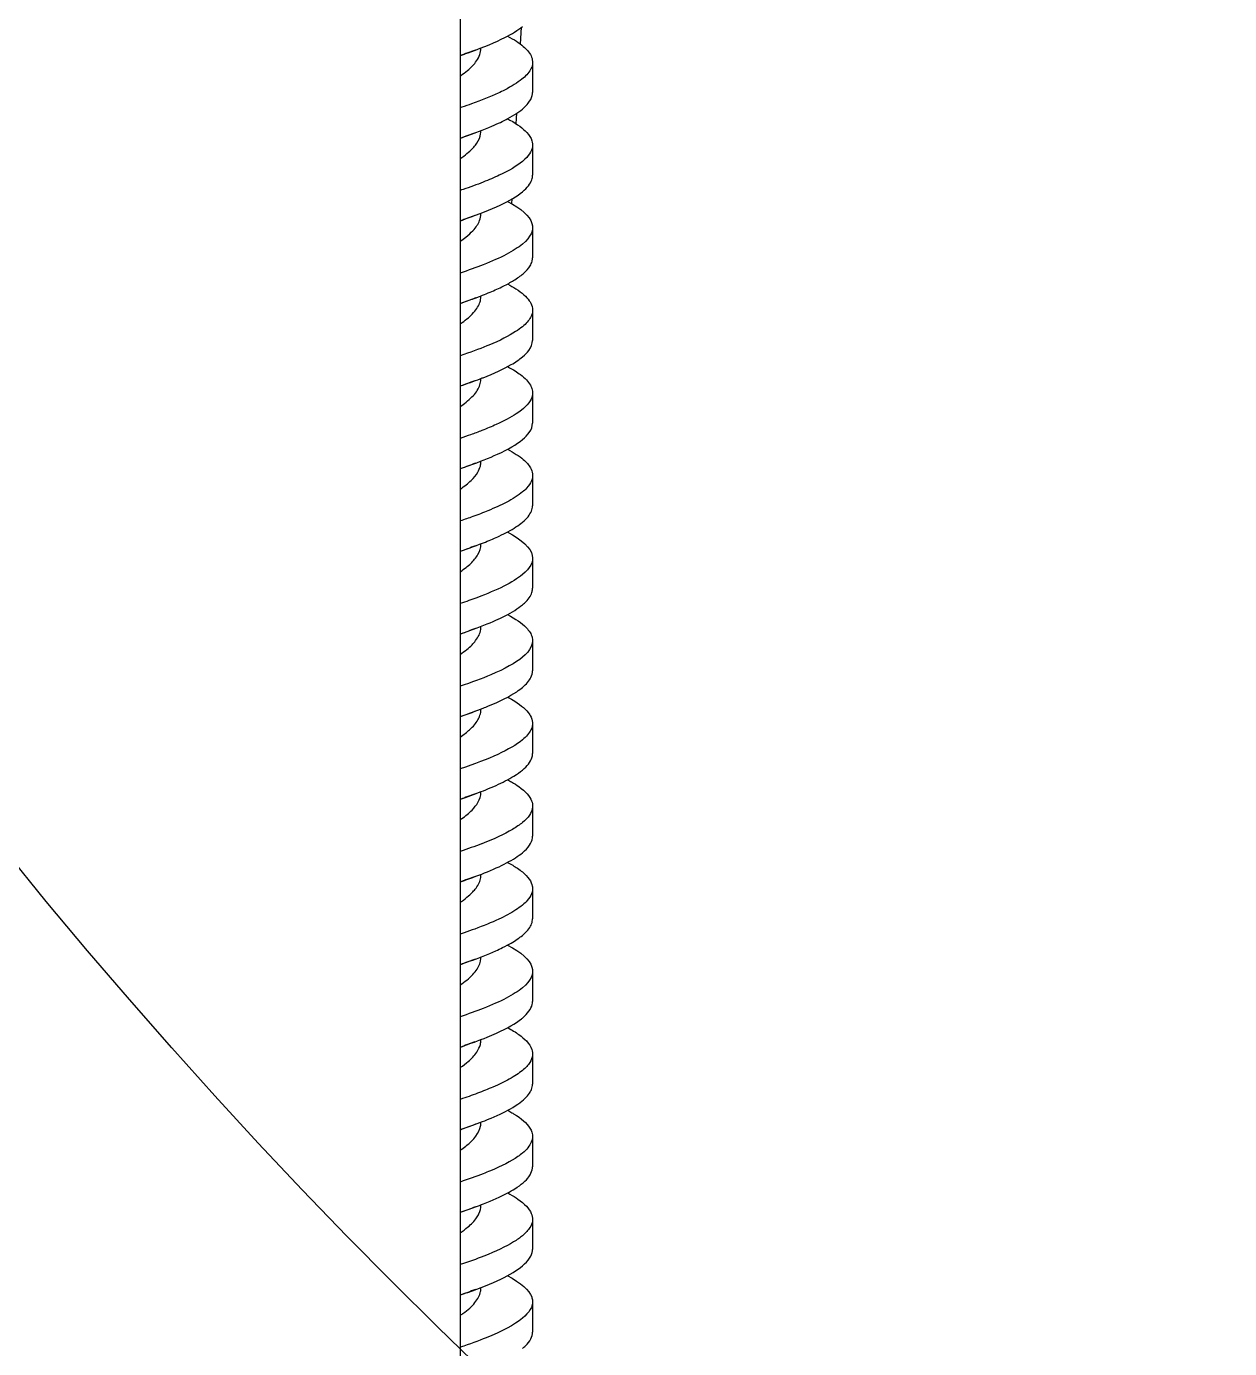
# Model space of a CAD drawing. Header units: millimetres. Extents: x 129 to 6329, y 33 to 3553.
# Drawn here: x 4556.4 to 4614.6, y 823.8 to 887.8 of the extents above; entities that cross this region are included whole.
import ezdxf

# ---------------------------------------------------------------- set-up
doc = ezdxf.new("R2010")
doc.units = ezdxf.units.MM
doc.layers.add('vistasIsometricas', color=255, linetype='Continuous')

msp = doc.modelspace()

# ---------------------------------------------------------------- linework, layer by layer
at = {"layer": 'vistasIsometricas', "extrusion": (0, 1, 0)}
for p, q in [((4577.379, 1055.264), (4577.379, 777.92)), ((4580.301, 886.976), (4580.347, 887.802)), ((4578.379, 886.773), (4578.379, 886.793)), ((4580.879, 886.103), (4580.879, 884.639)), ((4580.087, 883.127), (4580.115, 883.635)), ((4578.379, 882.773), (4578.379, 882.793)), ((4580.879, 882.103), (4580.879, 880.639)), ((4579.969, 881.005), (4579.969, 881.005)), ((4579.872, 879.26), (4579.885, 879.491)), ((4578.379, 878.773), (4578.379, 878.793)), ((4580.879, 878.104), (4580.879, 876.639)), ((4578.379, 874.773), (4578.379, 874.793)), ((4580.879, 874.103), (4580.879, 872.639)), ((4579.511, 872.751), (4579.511, 872.751)), ((4578.379, 870.773), (4578.379, 870.793)), ((4580.879, 870.103), (4580.879, 868.639)), ((4578.379, 866.773), (4578.379, 866.793)), ((4580.879, 866.103), (4580.879, 864.639)), ((4579.054, 864.536), (4579.054, 864.536)), ((4578.379, 862.773), (4578.379, 862.793)), ((4580.879, 862.103), (4580.879, 860.639)), ((4578.827, 860.437), (4578.827, 860.438)), ((4578.379, 858.773), (4578.379, 858.793)), ((4580.879, 858.097), (4580.879, 856.639)), ((4578.379, 854.773), (4578.379, 854.793)), ((4580.879, 854.103), (4580.879, 852.639)), ((4578.379, 850.773), (4578.379, 850.793)), ((4580.879, 850.103), (4580.879, 848.639)), ((4578.145, 848.169), (4578.145, 848.169)), ((4578.379, 846.773), (4578.379, 846.793)), ((4580.879, 846.103), (4580.879, 844.639)), ((4578.379, 842.773), (4578.379, 842.793)), ((4580.879, 842.103), (4580.879, 840.639)), ((4578.379, 838.773), (4578.379, 838.793)), ((4580.879, 838.103), (4580.879, 836.639)), ((4577.465, 835.928), (4577.465, 835.928)), ((4578.379, 834.773), (4578.379, 834.793)), ((4580.879, 834.103), (4580.879, 832.639)), ((4578.379, 830.773), (4578.379, 830.793)), ((4580.879, 830.103), (4580.879, 828.639)), ((4578.379, 826.773), (4578.379, 826.793)), ((4580.879, 826.104), (4580.879, 824.639))]:
    msp.add_line(p, q, dxfattribs=at)
at = {"layer": 'vistasIsometricas'}
msp.add_circle((4757.479, 1010.469), 259.373, dxfattribs=at)
for points, knots in [([(4577.379, 886.435), (4577.554, 886.493), (4577.724, 886.552), (4577.888, 886.611), (4578.522, 886.838), (4579.082, 887.068), (4579.539, 887.301), (4579.885, 887.478), (4580.172, 887.657), (4580.391, 887.838)], [0.195393882, 0.195393882, 0.195393882, 0.195393882, 0.195647894, 0.195647894, 0.195647894, 0.196624001, 0.196624001, 0.196624001, 0.197363695, 0.197363695, 0.197363695, 0.197363695]), ([(4579.672, 887.371), (4579.985, 887.204), (4580.239, 887.037), (4580.51, 886.803), (4580.578, 886.736), (4580.784, 886.496), (4580.865, 886.322), (4580.881, 886.099), (4580.879, 886.049), (4580.844, 885.831), (4580.752, 885.662), (4580.53, 885.422), (4580.453, 885.352), (4580.15, 885.107), (4579.869, 884.934), (4579.426, 884.708), (4579.32, 884.657), (4578.836, 884.433), (4578.406, 884.261), (4577.773, 884.034), (4577.614, 883.978), (4577.427, 883.915), (4577.403, 883.907), (4577.379, 883.899)], [19.0444226, 19.0444226, 19.0444226, 19.0444226, 19.1459235, 19.1459235, 19.1863379, 19.1863379, 19.2915435, 19.2915435, 19.3216099, 19.3216099, 19.4239668, 19.4239668, 19.46694, 19.46694, 19.5722548, 19.5722548, 19.6033307, 19.6033307, 19.707867, 19.707867, 19.7414317, 19.7414317, 19.746315, 19.746315, 19.746315, 19.746315]), ([(4577.379, 885.44), (4577.389, 885.447), (4577.399, 885.454), (4577.525, 885.541), (4577.631, 885.621), (4577.913, 885.856), (4578.06, 886.011), (4578.238, 886.268), (4578.292, 886.37), (4578.362, 886.573), (4578.379, 886.673), (4578.379, 886.773)], [-9.4203024, -9.4203024, -9.4203024, -9.4203024, -9.4171732, -9.4171732, -9.3798001, -9.3798001, -9.3077004, -9.3077004, -9.2600574, -9.2600574, -9.2133371, -9.2133371, -9.2133371, -9.2133371]), ([(4577.379, 882.435), (4577.437, 882.454), (4577.495, 882.474), (4578.055, 882.666), (4578.511, 882.838), (4579.057, 883.072), (4579.193, 883.133), (4579.449, 883.255), (4579.569, 883.316), (4580.007, 883.552), (4580.269, 883.726), (4580.545, 883.973), (4580.614, 884.045), (4580.772, 884.245), (4580.837, 884.371), (4580.874, 884.546), (4580.879, 884.592), (4580.879, 884.639)], [1.338523, 1.338523, 1.338523, 1.338523, 1.3503525, 1.3503525, 1.4549383, 1.4549383, 1.4921337, 1.4921337, 1.5289085, 1.5289085, 1.6350271, 1.6350271, 1.678677, 1.678677, 1.7557151, 1.7557151, 1.7841396, 1.7841396, 1.7841396, 1.7841396]), ([(4579.672, 883.371), (4579.712, 883.35), (4579.75, 883.329), (4579.788, 883.308), (4580.144, 883.108), (4580.418, 882.907), (4580.602, 882.706), (4580.724, 882.573), (4580.807, 882.439), (4580.848, 882.305), (4580.878, 882.209), (4580.886, 882.112), (4580.873, 882.016), (4580.842, 881.785), (4580.689, 881.555), (4580.418, 881.325), (4580.409, 881.317), (4580.4, 881.309), (4580.391, 881.302)], [0.810989674, 0.810989674, 0.810989674, 0.810989674, 0.811080824, 0.811080824, 0.811080824, 0.811947671, 0.811947671, 0.811947671, 0.812525912, 0.812525912, 0.812525912, 0.812942565, 0.812942565, 0.812942565, 0.813937438, 0.813937438, 0.813937438, 0.813971, 0.813971, 0.813971, 0.813971]), ([(4577.379, 881.44), (4577.407, 881.459), (4577.434, 881.478), (4577.693, 881.662), (4577.884, 881.826), (4578.09, 882.059), (4578.142, 882.126), (4578.283, 882.34), (4578.344, 882.486), (4578.375, 882.68), (4578.379, 882.726), (4578.379, 882.773)], [-11.2881607, -11.2881607, -11.2881607, -11.2881607, -11.2793569, -11.2793569, -11.2025931, -11.2025931, -11.1711814, -11.1711814, -11.1030188, -11.1030188, -11.0811949, -11.0811949, -11.0811949, -11.0811949]), ([(4580.391, 881.302), (4580.122, 881.079), (4579.744, 880.857), (4579.271, 880.635), (4579.032, 880.523), (4578.77, 880.411), (4578.485, 880.299), (4578.185, 880.181), (4577.86, 880.062), (4577.513, 879.944), (4577.469, 879.929), (4577.424, 879.914), (4577.379, 879.899)], [0.813971, 0.813971, 0.813971, 0.813971, 0.81493231, 0.81493231, 0.81493231, 0.815416088, 0.815416088, 0.815416088, 0.815927207, 0.815927207, 0.815927207, 0.815992656, 0.815992656, 0.815992656, 0.815992656]), ([(4580.391, 879.838), (4580.625, 880.032), (4580.777, 880.226), (4580.842, 880.42), (4580.867, 880.493), (4580.879, 880.566), (4580.879, 880.639)], [0.184025661, 0.184025661, 0.184025661, 0.184025661, 0.184864436, 0.184864436, 0.184864436, 0.18517921, 0.18517921, 0.18517921, 0.18517921]), ([(4577.379, 878.435), (4577.477, 878.468), (4577.573, 878.5), (4578.297, 878.752), (4578.849, 878.97), (4579.766, 879.405), (4580.129, 879.621), (4580.391, 879.838)], [2.9599478, 2.9599478, 2.9599478, 2.9599478, 2.9798597, 2.9798597, 3.1125595, 3.1125595, 3.2437662, 3.2437662, 3.2437662, 3.2437662]), ([(4579.671, 879.371), (4580.332, 879.016), (4580.738, 878.661), (4580.848, 878.305), (4580.951, 877.971), (4580.795, 877.636), (4580.391, 877.302)], [0.816770024, 0.816770024, 0.816770024, 0.816770024, 0.818306252, 0.818306252, 0.818306252, 0.819751336, 0.819751336, 0.819751336, 0.819751336]), ([(4577.379, 877.44), (4577.479, 877.508), (4577.571, 877.576), (4577.784, 877.745), (4577.895, 877.846), (4578.144, 878.112), (4578.253, 878.276), (4578.358, 878.552), (4578.379, 878.663), (4578.379, 878.773)], [-11.8298398, -11.8298398, -11.8298398, -11.8298398, -11.7981871, -11.7981871, -11.7511685, -11.7511685, -11.6744459, -11.6744459, -11.6228552, -11.6228552, -11.6228552, -11.6228552]), ([(4580.391, 877.302), (4579.987, 876.967), (4579.335, 876.633), (4578.485, 876.299), (4578.146, 876.166), (4577.775, 876.032), (4577.377, 875.899)], [0.819751336, 0.819751336, 0.819751336, 0.819751336, 0.821196421, 0.821196421, 0.821196421, 0.821772934, 0.821772934, 0.821772934, 0.821772934]), ([(4577.379, 874.435), (4577.613, 874.513), (4577.838, 874.592), (4578.327, 874.771), (4578.585, 874.872), (4579.054, 875.069), (4579.267, 875.166), (4579.646, 875.354), (4579.813, 875.446), (4580.142, 875.647), (4580.296, 875.756), (4580.571, 875.992), (4580.684, 876.118), (4580.807, 876.322), (4580.84, 876.399), (4580.872, 876.531), (4580.879, 876.585), (4580.879, 876.639)], [1.3386133, 1.3386133, 1.3386133, 1.3386133, 1.386344, 1.386344, 1.4473383, 1.4473383, 1.5059417, 1.5059417, 1.5615769, 1.5615769, 1.6277959, 1.6277959, 1.7044203, 1.7044203, 1.7512639, 1.7512639, 1.7841592, 1.7841592, 1.7841592, 1.7841592]), ([(4579.672, 875.371), (4579.819, 875.293), (4579.953, 875.214), (4580.075, 875.135), (4580.368, 874.945), (4580.588, 874.752), (4580.723, 874.556), (4580.748, 874.519), (4580.771, 874.481), (4580.79, 874.444), (4580.908, 874.218), (4580.91, 873.987), (4580.785, 873.753), (4580.706, 873.604), (4580.574, 873.454), (4580.39, 873.302)], [0.824863384, 0.824863384, 0.824863384, 0.824863384, 0.825210367, 0.825210367, 0.825210367, 0.826041526, 0.826041526, 0.826041526, 0.826199297, 0.826199297, 0.826199297, 0.827156095, 0.827156095, 0.827156095, 0.827765889, 0.827765889, 0.827765889, 0.827765889]), ([(4577.379, 873.44), (4577.612, 873.599), (4577.807, 873.758), (4578.131, 874.093), (4578.251, 874.268), (4578.347, 874.523), (4578.366, 874.601), (4578.377, 874.711), (4578.379, 874.742), (4578.379, 874.773)], [-12.5331108, -12.5331108, -12.5331108, -12.5331108, -12.4591158, -12.4591158, -12.3770936, -12.3770936, -12.3406231, -12.3406231, -12.3261018, -12.3261018, -12.3261018, -12.3261018]), ([(4580.39, 873.302), (4580.295, 873.222), (4580.185, 873.143), (4580.061, 873.063), (4579.729, 872.849), (4579.296, 872.633), (4578.769, 872.413), (4578.736, 872.4), (4578.703, 872.386), (4578.669, 872.372), (4578.285, 872.216), (4577.853, 872.058), (4577.379, 871.899)], [0.827765891, 0.827765891, 0.827765891, 0.827765891, 0.828083707, 0.828083707, 0.828083707, 0.828931707, 0.828931707, 0.828931707, 0.828984633, 0.828984633, 0.828984633, 0.829588329, 0.829588329, 0.829588329, 0.829588329]), ([(4580.39, 871.838), (4580.52, 871.944), (4580.624, 872.051), (4580.702, 872.158), (4580.82, 872.318), (4580.879, 872.479), (4580.879, 872.639)], [0.172352486, 0.172352486, 0.172352486, 0.172352486, 0.17281425, 0.17281425, 0.17281425, 0.173507459, 0.173507459, 0.173507459, 0.173507459]), ([(4577.379, 870.435), (4577.719, 870.549), (4578.039, 870.663), (4578.337, 870.777), (4578.387, 870.796), (4578.436, 870.815), (4578.485, 870.835), (4579.021, 871.046), (4579.479, 871.256), (4579.845, 871.467), (4580.059, 871.591), (4580.241, 871.714), (4580.39, 871.838)], [0.170331041, 0.170331041, 0.170331041, 0.170331041, 0.170824478, 0.170824478, 0.170824478, 0.170907397, 0.170907397, 0.170907397, 0.171819357, 0.171819357, 0.171819357, 0.172352486, 0.172352486, 0.172352486, 0.172352486]), ([(4579.672, 871.371), (4579.804, 871.301), (4579.926, 871.23), (4580.129, 871.101), (4580.212, 871.043), (4580.517, 870.814), (4580.68, 870.642), (4580.805, 870.419), (4580.827, 870.368), (4580.901, 870.144), (4580.889, 869.97), (4580.695, 869.557), (4580.452, 869.319), (4579.824, 868.908), (4579.5, 868.737), (4578.904, 868.468), (4578.672, 868.371), (4578.249, 868.207), (4578.067, 868.139), (4577.716, 868.014), (4577.55, 867.956), (4577.379, 867.899)], [1.2038599, 1.2038599, 1.2038599, 1.2038599, 1.2468568, 1.2468568, 1.2818328, 1.2818328, 1.3860473, 1.3860473, 1.4168281, 1.4168281, 1.5221541, 1.5221541, 1.6671691, 1.6671691, 1.7712865, 1.7712865, 1.8299982, 1.8299982, 1.8710182, 1.8710182, 1.9059174, 1.9059174, 1.9059174, 1.9059174]), ([(4577.379, 869.44), (4577.479, 869.508), (4577.572, 869.576), (4577.872, 869.815), (4578.04, 869.985), (4578.285, 870.333), (4578.357, 870.509), (4578.378, 870.715), (4578.379, 870.744), (4578.379, 870.773)], [-11.9105424, -11.9105424, -11.9105424, -11.9105424, -11.8788164, -11.8788164, -11.7994475, -11.7994475, -11.7170884, -11.7170884, -11.703526, -11.703526, -11.703526, -11.703526]), ([(4577.379, 866.435), (4577.524, 866.483), (4577.665, 866.532), (4578.319, 866.763), (4578.781, 866.946), (4579.697, 867.365), (4580.104, 867.601), (4580.531, 867.954), (4580.641, 868.069), (4580.826, 868.337), (4580.879, 868.488), (4580.879, 868.639)], [1.3381511, 1.3381511, 1.3381511, 1.3381511, 1.3676496, 1.3676496, 1.4784549, 1.4784549, 1.6219312, 1.6219312, 1.692219, 1.692219, 1.7839822, 1.7839822, 1.7839822, 1.7839822]), ([(4579.672, 867.371), (4579.979, 867.207), (4580.235, 867.04), (4580.43, 866.872), (4580.582, 866.741), (4580.697, 866.609), (4580.773, 866.476), (4580.828, 866.378), (4580.863, 866.28), (4580.874, 866.182), (4580.902, 865.954), (4580.81, 865.724), (4580.593, 865.491), (4580.535, 865.428), (4580.467, 865.365), (4580.391, 865.302)], [0.835804042, 0.835804042, 0.835804042, 0.835804042, 0.836540295, 0.836540295, 0.836540295, 0.83711578, 0.83711578, 0.83711578, 0.837536567, 0.837536567, 0.837536567, 0.838508253, 0.838508253, 0.838508253, 0.838770647, 0.838770647, 0.838770647, 0.838770647]), ([(4577.379, 865.44), (4577.585, 865.581), (4577.762, 865.721), (4578.04, 865.992), (4578.147, 866.123), (4578.284, 866.355), (4578.327, 866.456), (4578.37, 866.629), (4578.379, 866.701), (4578.379, 866.773)], [-13.7785311, -13.7785311, -13.7785311, -13.7785311, -13.7130149, -13.7130149, -13.6522396, -13.6522396, -13.6050504, -13.6050504, -13.5715566, -13.5715566, -13.5715566, -13.5715566]), ([(4580.391, 865.302), (4580.19, 865.136), (4579.928, 864.969), (4579.606, 864.8), (4579.349, 864.666), (4579.053, 864.53), (4578.721, 864.394), (4578.493, 864.3), (4578.247, 864.205), (4577.985, 864.11), (4577.792, 864.04), (4577.589, 863.97), (4577.379, 863.899)], [0.838770649, 0.838770649, 0.838770649, 0.838770649, 0.839457123, 0.839457123, 0.839457123, 0.840005955, 0.840005955, 0.840005955, 0.840384706, 0.840384706, 0.840384706, 0.840664642, 0.840664642, 0.840664642, 0.840664642]), ([(4580.391, 863.838), (4580.606, 864.016), (4580.752, 864.194), (4580.861, 864.461), (4580.879, 864.55), (4580.879, 864.639)], [0.0000217, 0.0000217, 0.0000217, 0.0000217, 0.1081342, 0.1081342, 0.1620702, 0.1620702, 0.1620702, 0.1620702]), ([(4577.379, 862.435), (4577.821, 862.583), (4578.229, 862.731), (4578.839, 862.976), (4579.063, 863.073), (4579.417, 863.239), (4579.556, 863.309), (4579.969, 863.531), (4580.205, 863.684), (4580.391, 863.838)], [2.960612, 2.960612, 2.960612, 2.960612, 3.0505985, 3.0505985, 3.1092237, 3.1092237, 3.1513639, 3.1513639, 3.2441982, 3.2441982, 3.2441982, 3.2441982]), ([(4579.658, 863.371), (4580.376, 862.986), (4580.794, 862.605), (4580.867, 862.23), (4580.928, 861.917), (4580.76, 861.607), (4580.391, 861.302)], [0.838814457, 0.838814457, 0.838814457, 0.838814457, 0.840364922, 0.840364922, 0.840364922, 0.841658195, 0.841658195, 0.841658195, 0.841658195]), ([(4577.379, 861.44), (4577.479, 861.508), (4577.572, 861.576), (4577.826, 861.778), (4577.966, 861.912), (4578.138, 862.12), (4578.19, 862.195), (4578.33, 862.437), (4578.379, 862.605), (4578.379, 862.773)], [-14.3197601, -14.3197601, -14.3197601, -14.3197601, -14.2880022, -14.2880022, -14.2257107, -14.2257107, -14.1911061, -14.1911061, -14.1127754, -14.1127754, -14.1127754, -14.1127754]), ([(4580.391, 861.302), (4579.934, 860.924), (4579.169, 860.552), (4578.188, 860.185), (4577.932, 860.089), (4577.662, 859.994), (4577.379, 859.899)], [0.841658195, 0.841658195, 0.841658195, 0.841658195, 0.843255103, 0.843255103, 0.843255103, 0.843672117, 0.843672117, 0.843672117, 0.843672117]), ([(4577.379, 858.435), (4577.475, 858.467), (4577.57, 858.499), (4578.149, 858.701), (4578.59, 858.869), (4579.139, 859.108), (4579.289, 859.178), (4579.783, 859.421), (4580.076, 859.594), (4580.369, 859.819), (4580.43, 859.869), (4580.671, 860.091), (4580.792, 860.261), (4580.866, 860.493), (4580.876, 860.554), (4580.879, 860.623), (4580.879, 860.631), (4580.879, 860.639)], [1.3383311, 1.3383311, 1.3383311, 1.3383311, 1.3579085, 1.3579085, 1.4604484, 1.4604484, 1.5026269, 1.5026269, 1.6079561, 1.6079561, 1.638439, 1.638439, 1.7422667, 1.7422667, 1.77889, 1.77889, 1.7839897, 1.7839897, 1.7839897, 1.7839897]), ([(4579.673, 859.371), (4580.058, 859.165), (4580.367, 858.952), (4580.575, 858.735), (4580.722, 858.581), (4580.819, 858.425), (4580.859, 858.267), (4580.937, 857.955), (4580.792, 857.634), (4580.391, 857.302)], [0.851129897, 0.851129897, 0.851129897, 0.851129897, 0.851867566, 0.851867566, 0.851867566, 0.852387055, 0.852387055, 0.852387055, 0.853406696, 0.853406696, 0.853406696, 0.853406696]), ([(4577.379, 857.44), (4577.606, 857.595), (4577.796, 857.749), (4578.014, 857.971), (4578.072, 858.038), (4578.26, 858.284), (4578.342, 858.462), (4578.376, 858.685), (4578.379, 858.729), (4578.379, 858.773)], [-15.0228588, -15.0228588, -15.0228588, -15.0228588, -14.9509009, -14.9509009, -14.919614, -14.919614, -14.8363487, -14.8363487, -14.8158545, -14.8158545, -14.8158545, -14.8158545]), ([(4580.391, 857.302), (4580.056, 857.025), (4579.543, 856.741), (4578.854, 856.449), (4578.427, 856.269), (4577.928, 856.085), (4577.37, 855.899)], [0.853406696, 0.853406696, 0.853406696, 0.853406696, 0.854257586, 0.854257586, 0.854257586, 0.854785707, 0.854785707, 0.854785707, 0.854785707]), ([(4580.391, 855.838), (4580.586, 856), (4580.725, 856.162), (4580.803, 856.324), (4580.854, 856.429), (4580.879, 856.534), (4580.879, 856.639)], [0.149231097, 0.149231097, 0.149231097, 0.149231097, 0.149931916, 0.149931916, 0.149931916, 0.150385976, 0.150385976, 0.150385976, 0.150385976]), ([(4577.379, 854.435), (4577.776, 854.568), (4578.146, 854.701), (4578.485, 854.835), (4578.577, 854.871), (4578.667, 854.907), (4578.754, 854.943), (4579.309, 855.173), (4579.768, 855.403), (4580.114, 855.633), (4580.216, 855.702), (4580.308, 855.77), (4580.391, 855.838)], [0.147209499, 0.147209499, 0.147209499, 0.147209499, 0.147786009, 0.147786009, 0.147786009, 0.147942156, 0.147942156, 0.147942156, 0.148937027, 0.148937027, 0.148937027, 0.149231094, 0.149231094, 0.149231094, 0.149231094]), ([(4579.672, 855.371), (4579.797, 855.304), (4579.914, 855.237), (4580.021, 855.17), (4580.34, 854.968), (4580.579, 854.764), (4580.722, 854.557), (4580.74, 854.531), (4580.756, 854.505), (4580.771, 854.479), (4580.901, 854.252), (4580.916, 854.022), (4580.803, 853.788), (4580.726, 853.628), (4580.589, 853.466), (4580.391, 853.302)], [0.853769648, 0.853769648, 0.853769648, 0.853769648, 0.85406573, 0.85406573, 0.85406573, 0.854946691, 0.854946691, 0.854946691, 0.855056212, 0.855056212, 0.855056212, 0.856014361, 0.856014361, 0.856014361, 0.856671537, 0.856671537, 0.856671537, 0.856671537]), ([(4577.379, 853.44), (4577.551, 853.557), (4577.702, 853.675), (4577.92, 853.873), (4577.999, 853.953), (4578.196, 854.188), (4578.286, 854.342), (4578.364, 854.589), (4578.379, 854.681), (4578.379, 854.773)], [-14.4007682, -14.4007682, -14.4007682, -14.4007682, -14.3460824, -14.3460824, -14.3086464, -14.3086464, -14.2367571, -14.2367571, -14.1937707, -14.1937707, -14.1937707, -14.1937707]), ([(4580.391, 853.302), (4580.107, 853.067), (4579.704, 852.833), (4578.684, 852.365), (4578.074, 852.132), (4577.379, 851.899)], [0.0000186, 0.0000186, 0.0000186, 0.0000186, 0.1423334, 0.1423334, 0.2839307, 0.2839307, 0.2839307, 0.2839307]), ([(4577.379, 850.435), (4577.462, 850.463), (4577.545, 850.491), (4577.983, 850.642), (4578.316, 850.766), (4578.971, 851.03), (4579.284, 851.171), (4579.712, 851.391), (4579.853, 851.47), (4580.138, 851.645), (4580.274, 851.741), (4580.508, 851.934), (4580.604, 852.031), (4580.759, 852.23), (4580.814, 852.331), (4580.868, 852.502), (4580.879, 852.571), (4580.879, 852.639)], [1.338366, 1.338366, 1.338366, 1.338366, 1.3553519, 1.3553519, 1.4302351, 1.4302351, 1.5156402, 1.5156402, 1.5635651, 1.5635651, 1.6219227, 1.6219227, 1.6805679, 1.6805679, 1.7422676, 1.7422676, 1.7839084, 1.7839084, 1.7839084, 1.7839084]), ([(4579.672, 851.371), (4579.738, 851.336), (4579.801, 851.301), (4579.862, 851.265), (4579.992, 851.19), (4580.111, 851.114), (4580.217, 851.038), (4580.54, 850.808), (4580.747, 850.577), (4580.833, 850.348), (4580.842, 850.325), (4580.849, 850.303), (4580.855, 850.28), (4580.911, 850.072), (4580.868, 849.864), (4580.727, 849.657), (4580.646, 849.538), (4580.533, 849.42), (4580.391, 849.302)], [0.856912376, 0.856912376, 0.856912376, 0.856912376, 0.857062489, 0.857062489, 0.857062489, 0.857384515, 0.857384515, 0.857384515, 0.858367405, 0.858367405, 0.858367405, 0.858464052, 0.858464052, 0.858464052, 0.859355315, 0.859355315, 0.859355315, 0.859865616, 0.859865616, 0.859865616, 0.859865616]), ([(4577.379, 849.44), (4577.397, 849.452), (4577.415, 849.465), (4577.637, 849.62), (4577.811, 849.763), (4578.068, 850.026), (4578.162, 850.146), (4578.33, 850.436), (4578.379, 850.604), (4578.379, 850.773)], [-16.2687869, -16.2687869, -16.2687869, -16.2687869, -16.2630404, -16.2630404, -16.196404, -16.196404, -16.1405115, -16.1405115, -16.0617957, -16.0617957, -16.0617957, -16.0617957]), ([(4580.391, 849.302), (4580.255, 849.19), (4580.093, 849.078), (4579.905, 848.966), (4579.516, 848.736), (4579.017, 848.506), (4578.427, 848.276), (4578.423, 848.274), (4578.418, 848.273), (4578.413, 848.271), (4578.094, 848.147), (4577.748, 848.023), (4577.379, 847.899)], [0.859865617, 0.859865617, 0.859865617, 0.859865617, 0.860348333, 0.860348333, 0.860348333, 0.861346503, 0.861346503, 0.861346503, 0.861354229, 0.861354229, 0.861354229, 0.861894224, 0.861894224, 0.861894224, 0.861894224]), ([(4580.391, 847.838), (4580.537, 847.959), (4580.651, 848.08), (4580.811, 848.319), (4580.858, 848.436), (4580.877, 848.582), (4580.879, 848.611), (4580.879, 848.639)], [0.0000211, 0.0000211, 0.0000211, 0.0000211, 0.0735229, 0.0735229, 0.1447306, 0.1447306, 0.1620155, 0.1620155, 0.1620155, 0.1620155]), ([(4577.379, 846.435), (4577.802, 846.577), (4578.195, 846.719), (4578.958, 847.023), (4579.317, 847.184), (4579.935, 847.51), (4580.192, 847.673), (4580.391, 847.838)], [4.5824044, 4.5824044, 4.5824044, 4.5824044, 4.6688388, 4.6688388, 4.7666457, 4.7666457, 4.8661634, 4.8661634, 4.8661634, 4.8661634]), ([(4579.672, 847.371), (4579.849, 847.277), (4580.007, 847.182), (4580.145, 847.089), (4580.234, 847.028), (4580.315, 846.968), (4580.388, 846.907), (4580.671, 846.674), (4580.83, 846.443), (4580.869, 846.217), (4580.872, 846.203), (4580.873, 846.19), (4580.875, 846.177), (4580.9, 845.957), (4580.812, 845.74), (4580.625, 845.526), (4580.559, 845.451), (4580.48, 845.376), (4580.391, 845.302)], [0.860723965, 0.860723965, 0.860723965, 0.860723965, 0.861057715, 0.861057715, 0.861057715, 0.861273829, 0.861273829, 0.861273829, 0.862112709, 0.862112709, 0.862112709, 0.862161758, 0.862161758, 0.862161758, 0.862978493, 0.862978493, 0.862978493, 0.863265801, 0.863265801, 0.863265801, 0.863265801]), ([(4577.379, 845.44), (4577.399, 845.453), (4577.418, 845.467), (4577.564, 845.569), (4577.679, 845.659), (4577.929, 845.876), (4578.049, 846.003), (4578.268, 846.302), (4578.344, 846.472), (4578.376, 846.687), (4578.379, 846.73), (4578.379, 846.773)], [-16.8097219, -16.8097219, -16.8097219, -16.8097219, -16.8035479, -16.8035479, -16.7619279, -16.7619279, -16.7025488, -16.7025488, -16.6229031, -16.6229031, -16.6027667, -16.6027667, -16.6027667, -16.6027667]), ([(4580.391, 845.302), (4580.2, 845.144), (4579.958, 844.989), (4579.672, 844.835), (4579.538, 844.763), (4579.394, 844.692), (4579.241, 844.621), (4578.896, 844.46), (4578.506, 844.302), (4578.08, 844.145), (4577.916, 844.084), (4577.745, 844.024), (4577.57, 843.964), (4577.507, 843.942), (4577.443, 843.921), (4577.379, 843.899)], [0.863265802, 0.863265802, 0.863265802, 0.863265802, 0.863873953, 0.863873953, 0.863873953, 0.864158866, 0.864158866, 0.864158866, 0.864802359, 0.864802359, 0.864802359, 0.865051931, 0.865051931, 0.865051931, 0.865142136, 0.865142136, 0.865142136, 0.865142136]), ([(4577.379, 842.435), (4577.526, 842.484), (4577.669, 842.533), (4578.288, 842.752), (4578.719, 842.922), (4579.214, 843.143), (4579.325, 843.195), (4579.58, 843.321), (4579.718, 843.394), (4580.059, 843.591), (4580.241, 843.714), (4580.593, 844.005), (4580.734, 844.173), (4580.848, 844.423), (4580.87, 844.505), (4580.878, 844.605), (4580.879, 844.622), (4580.879, 844.639)], [1.3383694, 1.3383694, 1.3383694, 1.3383694, 1.3682954, 1.3682954, 1.4711074, 1.4711074, 1.5026831, 1.5026831, 1.5471562, 1.5471562, 1.6219506, 1.6219506, 1.7235658, 1.7235658, 1.7734709, 1.7734709, 1.7839686, 1.7839686, 1.7839686, 1.7839686]), ([(4579.671, 843.371), (4580.332, 843.016), (4580.738, 842.66), (4580.848, 842.305), (4580.951, 841.971), (4580.795, 841.636), (4580.391, 841.302)], [0.868793047, 0.868793047, 0.868793047, 0.868793047, 0.870329406, 0.870329406, 0.870329406, 0.871774491, 0.871774491, 0.871774491, 0.871774491]), ([(4577.379, 841.44), (4577.494, 841.518), (4577.599, 841.596), (4577.912, 841.851), (4578.079, 842.028), (4578.305, 842.376), (4578.367, 842.547), (4578.379, 842.737), (4578.379, 842.755), (4578.379, 842.773)], [-17.5127367, -17.5127367, -17.5127367, -17.5127367, -17.4763251, -17.4763251, -17.3940458, -17.3940458, -17.3141278, -17.3141278, -17.3057257, -17.3057257, -17.3057257, -17.3057257]), ([(4580.391, 841.302), (4579.987, 840.967), (4579.335, 840.633), (4578.485, 840.299), (4578.146, 840.166), (4577.775, 840.032), (4577.377, 839.899)], [0.871774491, 0.871774491, 0.871774491, 0.871774491, 0.873219577, 0.873219577, 0.873219577, 0.873796091, 0.873796091, 0.873796091, 0.873796091]), ([(4580.391, 839.838), (4580.656, 840.057), (4580.813, 840.275), (4580.862, 840.49), (4580.873, 840.54), (4580.879, 840.59), (4580.879, 840.639)], [0.124845512, 0.124845512, 0.124845512, 0.124845512, 0.125771359, 0.125771359, 0.125771359, 0.125985318, 0.125985318, 0.125985318, 0.125985318]), ([(4577.379, 838.435), (4577.855, 838.595), (4578.29, 838.754), (4578.677, 838.912), (4578.839, 838.978), (4578.992, 839.043), (4579.137, 839.109), (4579.65, 839.341), (4580.055, 839.571), (4580.343, 839.799), (4580.36, 839.812), (4580.375, 839.825), (4580.391, 839.838)], [0.122906877, 0.122906877, 0.122906877, 0.122906877, 0.123558457, 0.123558457, 0.123558457, 0.12383026, 0.12383026, 0.12383026, 0.124792012, 0.124792012, 0.124792012, 0.124845512, 0.124845512, 0.124845512, 0.124845512]), ([(4579.672, 839.371), (4579.879, 839.26), (4580.061, 839.149), (4580.362, 838.935), (4580.484, 838.831), (4580.711, 838.591), (4580.799, 838.455), (4580.876, 838.221), (4580.886, 838.123), (4580.861, 837.913), (4580.819, 837.801), (4580.666, 837.559), (4580.547, 837.431), (4580.391, 837.302)], [2.8256032, 2.8256032, 2.8256032, 2.8256032, 2.892905, 2.892905, 2.9556827, 2.9556827, 3.0383225, 3.0383225, 3.0974913, 3.0974913, 3.1656285, 3.1656285, 3.2438007, 3.2438007, 3.2438007, 3.2438007]), ([(4577.379, 837.44), (4577.524, 837.539), (4577.654, 837.637), (4577.847, 837.804), (4577.918, 837.871), (4578.059, 838.02), (4578.125, 838.102), (4578.264, 838.309), (4578.322, 838.435), (4578.37, 838.631), (4578.379, 838.702), (4578.379, 838.773)], [-16.8908746, -16.8908746, -16.8908746, -16.8908746, -16.8449078, -16.8449078, -16.8135348, -16.8135348, -16.7753953, -16.7753953, -16.7170515, -16.7170515, -16.6839282, -16.6839282, -16.6839282, -16.6839282]), ([(4580.391, 837.302), (4580.221, 837.161), (4580.008, 837.021), (4579.522, 836.751), (4579.256, 836.623), (4578.726, 836.393), (4578.476, 836.293), (4577.948, 836.095), (4577.671, 835.997), (4577.379, 835.899)], [0.00002, 0.00002, 0.00002, 0.00002, 0.0851131, 0.0851131, 0.1633892, 0.1633892, 0.2241977, 0.2241977, 0.2836023, 0.2836023, 0.2836023, 0.2836023]), ([(4577.379, 834.435), (4577.765, 834.564), (4578.125, 834.694), (4578.603, 834.881), (4578.743, 834.938), (4579.281, 835.167), (4579.63, 835.338), (4580.019, 835.57), (4580.111, 835.63), (4580.44, 835.861), (4580.62, 836.032), (4580.772, 836.262), (4580.803, 836.319), (4580.862, 836.464), (4580.879, 836.552), (4580.879, 836.639)], [1.3384796, 1.3384796, 1.3384796, 1.3384796, 1.4171457, 1.4171457, 1.451721, 1.451721, 1.5560296, 1.5560296, 1.5922276, 1.5922276, 1.6961529, 1.6961529, 1.7311067, 1.7311067, 1.784159, 1.784159, 1.784159, 1.784159]), ([(4579.672, 835.371), (4579.712, 835.35), (4579.75, 835.329), (4579.788, 835.308), (4579.849, 835.274), (4579.908, 835.239), (4579.965, 835.204), (4580.341, 834.974), (4580.606, 834.744), (4580.75, 834.514), (4580.794, 834.444), (4580.826, 834.375), (4580.848, 834.305), (4580.897, 834.144), (4580.888, 833.984), (4580.819, 833.823), (4580.744, 833.649), (4580.6, 833.475), (4580.391, 833.302)], [0.880353761, 0.880353761, 0.880353761, 0.880353761, 0.880445029, 0.880445029, 0.880445029, 0.880594331, 0.880594331, 0.880594331, 0.881589201, 0.881589201, 0.881589201, 0.881890113, 0.881890113, 0.881890113, 0.882584091, 0.882584091, 0.882584091, 0.883335197, 0.883335197, 0.883335197, 0.883335197]), ([(4577.379, 833.44), (4577.407, 833.459), (4577.435, 833.478), (4577.632, 833.619), (4577.78, 833.74), (4577.996, 833.949), (4578.074, 834.037), (4578.256, 834.284), (4578.331, 834.443), (4578.373, 834.659), (4578.379, 834.716), (4578.379, 834.773)], [-18.75883, -18.75883, -18.75883, -18.75883, -18.7499025, -18.7499025, -18.6935432, -18.6935432, -18.6523908, -18.6523908, -18.5785807, -18.5785807, -18.5518768, -18.5518768, -18.5518768, -18.5518768]), ([(4580.391, 833.302), (4580.322, 833.245), (4580.247, 833.189), (4580.165, 833.132), (4579.831, 832.902), (4579.383, 832.672), (4578.837, 832.442), (4578.724, 832.394), (4578.606, 832.347), (4578.485, 832.299), (4578.146, 832.166), (4577.776, 832.032), (4577.379, 831.899)], [0.883335199, 0.883335199, 0.883335199, 0.883335199, 0.883578964, 0.883578964, 0.883578964, 0.884573837, 0.884573837, 0.884573837, 0.884780283, 0.884780283, 0.884780283, 0.88535674, 0.88535674, 0.88535674, 0.88535674]), ([(4577.379, 830.435), (4577.638, 830.522), (4577.885, 830.609), (4578.254, 830.745), (4578.384, 830.795), (4578.944, 831.016), (4579.326, 831.187), (4579.785, 831.431), (4579.911, 831.504), (4580.179, 831.673), (4580.312, 831.77), (4580.538, 831.963), (4580.631, 832.061), (4580.782, 832.267), (4580.835, 832.377), (4580.873, 832.537), (4580.879, 832.588), (4580.879, 832.639)], [1.3385391, 1.3385391, 1.3385391, 1.3385391, 1.3912611, 1.3912611, 1.4214065, 1.4214065, 1.5253927, 1.5253927, 1.569387, 1.569387, 1.6278939, 1.6278939, 1.6868823, 1.6868823, 1.7531611, 1.7531611, 1.7841209, 1.7841209, 1.7841209, 1.7841209]), ([(4579.672, 831.371), (4579.712, 831.35), (4579.75, 831.329), (4579.788, 831.308), (4579.927, 831.23), (4580.054, 831.152), (4580.167, 831.073), (4580.501, 830.843), (4580.721, 830.613), (4580.819, 830.383), (4580.83, 830.357), (4580.84, 830.331), (4580.848, 830.305), (4580.911, 830.101), (4580.878, 829.896), (4580.75, 829.692), (4580.668, 829.562), (4580.548, 829.432), (4580.39, 829.302)], [0.886134095, 0.886134095, 0.886134095, 0.886134095, 0.886225347, 0.886225347, 0.886225347, 0.88656358, 0.88656358, 0.88656358, 0.887558447, 0.887558447, 0.887558447, 0.887670431, 0.887670431, 0.887670431, 0.88855332, 0.88855332, 0.88855332, 0.889115516, 0.889115516, 0.889115516, 0.889115516]), ([(4577.379, 829.44), (4577.511, 829.53), (4577.63, 829.619), (4577.918, 829.862), (4578.063, 830.014), (4578.214, 830.232), (4578.252, 830.298), (4578.347, 830.5), (4578.379, 830.637), (4578.379, 830.773)], [-19.2997157, -19.2997157, -19.2997157, -19.2997157, -19.2579612, -19.2579612, -19.186961, -19.186961, -19.1564097, -19.1564097, -19.09275, -19.09275, -19.09275, -19.09275]), ([(4580.39, 829.302), (4580.269, 829.202), (4580.127, 829.101), (4579.963, 829.001), (4579.586, 828.771), (4579.098, 828.541), (4578.516, 828.311), (4578.169, 828.174), (4577.788, 828.036), (4577.379, 827.899)], [0.889115519, 0.889115519, 0.889115519, 0.889115519, 0.889548207, 0.889548207, 0.889548207, 0.890543076, 0.890543076, 0.890543076, 0.891137019, 0.891137019, 0.891137019, 0.891137019]), ([(4580.391, 827.838), (4580.694, 828.089), (4580.853, 828.335), (4580.876, 828.576), (4580.878, 828.597), (4580.879, 828.618), (4580.879, 828.639)], [0.105510678, 0.105510678, 0.105510678, 0.105510678, 0.106436846, 0.106436846, 0.106436846, 0.106518586, 0.106518586, 0.106518586, 0.106518586]), ([(4577.379, 826.435), (4577.501, 826.476), (4577.621, 826.517), (4578.352, 826.773), (4578.89, 826.988), (4579.782, 827.415), (4580.135, 827.626), (4580.391, 827.838)], [2.9603955, 2.9603955, 2.9603955, 2.9603955, 2.9852985, 2.9852985, 3.1158644, 3.1158644, 3.2441868, 3.2441868, 3.2441868, 3.2441868]), ([(4579.656, 827.371), (4580.318, 827.017), (4580.718, 826.672), (4580.838, 826.336), (4580.859, 826.275), (4580.872, 826.215), (4580.877, 826.154), (4580.9, 825.863), (4580.725, 825.579), (4580.391, 825.302)], [0.888227501, 0.888227501, 0.888227501, 0.888227501, 0.889215066, 0.889215066, 0.889215066, 0.889393824, 0.889393824, 0.889393824, 0.890259345, 0.890259345, 0.890259345, 0.890259345]), ([(4577.379, 825.44), (4577.423, 825.47), (4577.466, 825.5), (4577.75, 825.707), (4577.945, 825.883), (4578.232, 826.238), (4578.324, 826.416), (4578.373, 826.654), (4578.379, 826.714), (4578.379, 826.773)], [-20.0030475, -20.0030475, -20.0030475, -20.0030475, -19.9891016, -19.9891016, -19.9068516, -19.9068516, -19.8238369, -19.8238369, -19.7960303, -19.7960303, -19.7960303, -19.7960303]), ([(4580.391, 825.302), (4579.999, 824.978), (4579.389, 824.664), (4578.637, 824.359), (4578.251, 824.203), (4577.83, 824.05), (4577.382, 823.899)], [0.890259345, 0.890259345, 0.890259345, 0.890259345, 0.891271667, 0.891271667, 0.891271667, 0.891790804, 0.891790804, 0.891790804, 0.891790804]), ([(4580.391, 823.838), (4580.442, 823.88), (4580.49, 823.923), (4580.533, 823.966), (4580.762, 824.19), (4580.879, 824.415), (4580.879, 824.639)], [0.102988368, 0.102988368, 0.102988368, 0.102988368, 0.103172634, 0.103172634, 0.103172634, 0.104143252, 0.104143252, 0.104143252, 0.104143252])]:
    msp.add_open_spline(points, degree=3, knots=knots, dxfattribs=at)
for points in [[(4578.112, 886.692), (4577.866, 886.602), (4577.622, 886.51), (4577.379, 886.417)], [(4577.576, 883.966), (4577.576, 883.966), (4577.576, 883.966), (4577.576, 883.966)], [(4577.968, 884.104), (4577.968, 884.104), (4577.968, 884.104), (4577.968, 884.104)], [(4578.112, 882.692), (4577.866, 882.602), (4577.622, 882.51), (4577.379, 882.417)], [(4577.968, 880.104), (4577.968, 880.104), (4577.968, 880.104), (4577.968, 880.104)], [(4578.086, 878.683), (4577.849, 878.595), (4577.613, 878.507), (4577.379, 878.417)], [(4578.113, 874.693), (4577.867, 874.602), (4577.622, 874.51), (4577.379, 874.417)], [(4577.576, 871.966), (4577.576, 871.966), (4577.576, 871.966), (4577.576, 871.966)], [(4577.968, 872.104), (4577.968, 872.104), (4577.968, 872.104), (4577.968, 872.104)], [(4578.073, 870.678), (4577.841, 870.592), (4577.609, 870.505), (4577.379, 870.417)], [(4577.576, 867.966), (4577.576, 867.966), (4577.576, 867.966), (4577.576, 867.966)], [(4578.112, 866.692), (4577.866, 866.602), (4577.622, 866.51), (4577.379, 866.417)], [(4578.112, 862.692), (4577.866, 862.602), (4577.622, 862.51), (4577.379, 862.417)], [(4577.576, 859.966), (4577.576, 859.966), (4577.576, 859.966), (4577.576, 859.966)], [(4577.968, 860.104), (4577.968, 860.104), (4577.968, 860.104), (4577.968, 860.104)], [(4578.112, 858.693), (4577.866, 858.602), (4577.622, 858.51), (4577.379, 858.417)], [(4578.083, 854.682), (4577.847, 854.594), (4577.612, 854.506), (4577.379, 854.417)], [(4578.113, 850.693), (4577.867, 850.602), (4577.622, 850.51), (4577.379, 850.417)], [(4577.968, 848.104), (4577.968, 848.104), (4577.968, 848.104), (4577.968, 848.104)], [(4577.576, 847.966), (4577.576, 847.966), (4577.576, 847.966), (4577.576, 847.966)], [(4578.112, 846.693), (4577.866, 846.602), (4577.622, 846.51), (4577.379, 846.417)], [(4577.576, 843.966), (4577.576, 843.966), (4577.576, 843.966), (4577.576, 843.966)], [(4577.968, 844.104), (4577.968, 844.104), (4577.968, 844.104), (4577.968, 844.104)], [(4578.112, 842.692), (4577.866, 842.602), (4577.622, 842.51), (4577.379, 842.417)], [(4578.076, 838.679), (4577.843, 838.593), (4577.61, 838.505), (4577.379, 838.417)], [(4577.576, 835.966), (4577.576, 835.966), (4577.576, 835.966), (4577.576, 835.966)], [(4578.112, 834.693), (4577.867, 834.602), (4577.622, 834.51), (4577.379, 834.417)], [(4577.968, 832.104), (4577.968, 832.104), (4577.968, 832.104), (4577.968, 832.104)], [(4577.576, 831.966), (4577.576, 831.966), (4577.576, 831.966), (4577.576, 831.966)], [(4578.113, 830.693), (4577.867, 830.602), (4577.622, 830.51), (4577.379, 830.417)], [(4577.576, 827.966), (4577.576, 827.966), (4577.576, 827.966), (4577.576, 827.966)], [(4577.968, 828.104), (4577.968, 828.104), (4577.968, 828.104), (4577.968, 828.104)], [(4578.112, 826.693), (4577.866, 826.602), (4577.622, 826.51), (4577.379, 826.417)]]:
    msp.add_open_spline(points, degree=3, dxfattribs=at)

doc.saveas('drawing.dxf')
